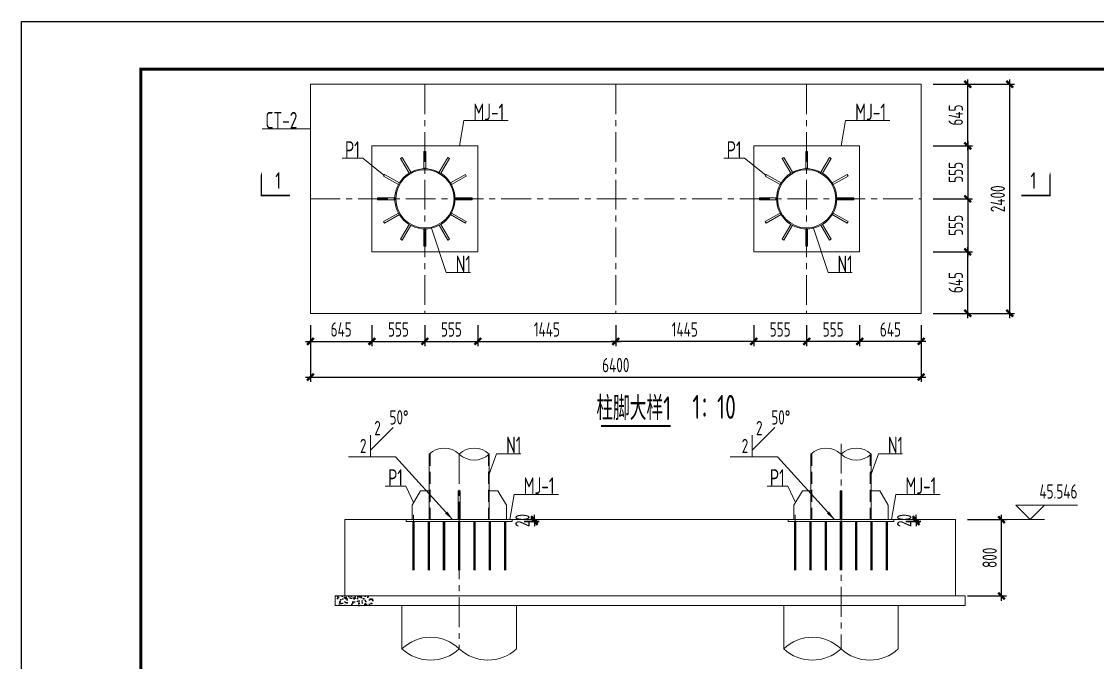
# Model space of a CAD drawing. Extents: x -2876908 to 633791, y -1383861 to 872234.
# Drawn here: x -316553 to -203816, y -549686 to -482523 of the extents above; entities that cross this region are included whole.
import ezdxf
from ezdxf.enums import TextEntityAlignment as Align

# ---------------------------------------------------------------- set-up
doc = ezdxf.new("R2010")
doc.units = 0
doc.header["$LTSCALE"] = 5
doc.header["$MEASUREMENT"] = 0
doc.linetypes.add('CENTER', pattern=[2, 1.25, -0.25, 0.25, -0.25])
doc.linetypes.add('DASHED', pattern=[0.75, 0.5, -0.25])
doc.layers.get('0').update_dxf_attribs({"linetype": 'CONTINUOUS', "lineweight": 25})
doc.layers.get('DEFPOINTS').update_dxf_attribs({"color": 35, "linetype": 'CONTINUOUS', "lineweight": 13})
for name, color, linetype, lineweight in [('1粗实线', 1, 'CONTINUOUS', 30), ('3中心线', 6, 'CENTER', 18), ('4虚线', 2, 'DASHED', 18), ('5标注', 3, 'CONTINUOUS', 15), ('6文本', 7, 'CONTINUOUS', 15), ('8轮廓线', 4, 'CONTINUOUS', 15), ('DIM', 3, 'CONTINUOUS', 0), ('HFZT', 5, 'CONTINUOUS', 15), ('STXT_HF', 7, 'CONTINUOUS', 0), ('THIN', 7, 'CONTINUOUS', 0)]:
    doc.layers.add(name, color=color, linetype=linetype, lineweight=lineweight)
for name, color, linetype in [('M_Dim', 3, 'CONTINUOUS'), ('基础-CT', 6, 'CONTINUOUS'), ('支架', 7, 'CONTINUOUS')]:
    doc.layers.add(name, color=color, linetype=linetype)
doc.styles.get("Standard").update_dxf_attribs({"font": '', "width": 0.7})
doc.styles.add('TSSD_Dimension', font='tssdeng.shx', dxfattribs={"width": 0.7, "bigfont": 'hztxt.shx'})
doc.styles.add('TSSD_Label', font='tssdeng.shx', dxfattribs={"width": 0.7, "bigfont": 'hztxt.shx'})
doc.styles.add('TSSD_NORM', font='tssdeng.shx', dxfattribs={"width": 0.7, "bigfont": 'hztxt.shx'})
doc.styles.get('Standard').set_extended_font_data('SimSun')
doc.dimstyles.new('TSSD_100_100', dxfattribs={"dimtxt": 300, "dimasz": 100, "dimexe": 100, "dimexo": 250, "dimgap": 100, "dimtad": 1, "dimdec": 0, "dimzin": 0, "dimdsep": 46, "dimtxsty": 'TSSD_Dimension', "dimblk": 'ARCHTICK', "dimblk1": 'ARCHTICK', "dimblk2": 'ARCHTICK', "dimcen": 0, "dimdle": 100, "dimclrt": 7, "dimadec": 0, "dimazin": 0, "dimtfac": 1, "dimtdec": 0, "dimtix": 1, "dimtmove": 2, "dimatfit": 3, "dimfxl": 1, "dimtolj": 1, "dimtzin": 0, "dimarcsym": 0})
doc.dimstyles.new('TSSD_LEADER_STYLE_200.0', dxfattribs={"dimtxt": 0.18, "dimasz": 200, "dimexe": 0.18, "dimexo": 0.0625, "dimgap": 0.09, "dimtad": 0, "dimtih": 1, "dimtoh": 1, "dimdec": 4, "dimzin": 0, "dimdsep": 46, "dimtxsty": 'Standard', "dimcen": 0.09, "dimadec": 0, "dimazin": 0, "dimtfac": 1, "dimtdec": 4, "dimtofl": 0, "dimtmove": 0, "dimatfit": 3, "dimfxl": 1, "dimtolj": 1, "dimtzin": 0, "dimarcsym": 0})

# ---------------------------------------------------------------- blocks, each defined once
blk = doc.blocks.new('施工设计图框')
at = {"color": 7, "linetype": 'Continuous'}
blk.add_lwpolyline([(-395.5, -13.5), (-395.5, 283.5), (24.5, 283.5), (24.5, -13.5), (-395.5, -13.5)], dxfattribs=at)
at = {"layer": '1粗实线', "color": 7, "linetype": 'Continuous', "const_width": 0.6}
blk.add_lwpolyline([(-370.5, -3.5), (-370.5, 273.5), (14.5, 273.5), (14.5, -3.5), (-370.5, -3.5)], dxfattribs=at)
at = {"layer": 'HFZT', "color": 2, "style": 'TSSD_NORM', "width": 0.7}
for tag, height, p in [('比例尺', 2.5, (7.25, 17.5)), ('图号', 2.5, (-20.49, 3.5)), ('日期', 2.5, (7.25, 3.5)), ('图名', 4, (-76.24, 0.75))]:
    blk.add_attdef(tag, text='', height=height, dxfattribs=at).set_placement(p, align=Align.MIDDLE)
blk = doc.blocks.new('_ArchTick')
at = {"color": 0, "linetype": 'ByBlock', "const_width": 0.5}
blk.add_lwpolyline([(-0.71, -0.71), (0.71, 0.71)], dxfattribs=at)
blk = doc.blocks.new('*D808')
at = {"layer": 'DEFPOINTS', "color": 0, "transparency": 16777216}
for p in [(-286287, -513101), (-279837, -513101), (-279837, -516041)]:
    blk.add_point(p, dxfattribs=at)
at = {"layer": 'DIM', "color": 0, "lineweight": -2, "transparency": 16777216}
for p, q in [((-286287, -514351), (-286287, -516541)), ((-279837, -514351), (-279837, -516541)), ((-286787, -516041), (-279337, -516041))]:
    blk.add_line(p, q, dxfattribs=at)
at = {"layer": 'DIM', "color": 0, "lineweight": -2, "transparency": 16777216, "xscale": 500, "yscale": 500, "zscale": 500, "rotation": 180}
blk.add_blockref('_ArchTick', (-286287, -516041), dxfattribs=at)
at = {"layer": 'DIM', "color": 0, "lineweight": -2, "transparency": 16777216, "xscale": 500, "yscale": 500, "zscale": 500}
blk.add_blockref('_ArchTick', (-279837, -516041), dxfattribs=at)
at = {"layer": 'DIM', "color": 7, "transparency": 16777216, "insert": (-283062, -514791), "char_height": 1500, "attachment_point": 5, "style": 'TSSD_Dimension'}
blk.add_mtext('\\A1;645', dxfattribs=at)
blk = doc.blocks.new('*D809')
at = {"layer": 'DEFPOINTS', "color": 0, "transparency": 16777216}
for p in [(-268737, -513101), (-254287, -513101), (-254287, -516041)]:
    blk.add_point(p, dxfattribs=at)
at = {"layer": 'DIM', "color": 0, "lineweight": -2, "transparency": 16777216}
for p, q in [((-268737, -514351), (-268737, -516541)), ((-254287, -514351), (-254287, -516541)), ((-269237, -516041), (-253787, -516041))]:
    blk.add_line(p, q, dxfattribs=at)
at = {"layer": 'DIM', "color": 0, "lineweight": -2, "transparency": 16777216, "xscale": 500, "yscale": 500, "zscale": 500, "rotation": 180}
blk.add_blockref('_ArchTick', (-268737, -516041), dxfattribs=at)
at = {"layer": 'DIM', "color": 0, "lineweight": -2, "transparency": 16777216, "xscale": 500, "yscale": 500, "zscale": 500}
blk.add_blockref('_ArchTick', (-254287, -516041), dxfattribs=at)
at = {"layer": 'DIM', "color": 7, "transparency": 16777216, "insert": (-261512, -514791), "char_height": 1500, "attachment_point": 5, "style": 'TSSD_Dimension'}
blk.add_mtext('\\A1;1445', dxfattribs=at)
blk = doc.blocks.new('*D810')
at = {"layer": 'DEFPOINTS', "color": 0, "transparency": 16777216}
for p in [(-222287, -506651), (-217412, -506651), (-222287, -513101)]:
    blk.add_point(p, dxfattribs=at)
at = {"layer": 'DIM', "color": 0, "lineweight": -2, "transparency": 16777216}
for p, q in [((-217412, -513601), (-217412, -506151)), ((-221037, -506651), (-216912, -506651)), ((-221037, -513101), (-216912, -513101))]:
    blk.add_line(p, q, dxfattribs=at)
at = {"layer": 'DIM', "color": 0, "lineweight": -2, "transparency": 16777216, "xscale": 500, "yscale": 500, "zscale": 500}
for p, rotation in [((-217412, -506651), 90), ((-217412, -513101), 270)]:
    blk.add_blockref('_ArchTick', p, dxfattribs=dict(at, rotation=rotation))
at = {"layer": 'DIM', "color": 7, "transparency": 16777216, "insert": (-218662, -509876), "char_height": 1500, "attachment_point": 5, "rotation": 90, "style": 'TSSD_Dimension'}
blk.add_mtext('\\A1;645', dxfattribs=at)
blk = doc.blocks.new('*D811')
at = {"layer": 'DEFPOINTS', "color": 0, "transparency": 16777216}
for p in [(-222287, -489101), (-217412, -489101), (-222287, -495551)]:
    blk.add_point(p, dxfattribs=at)
at = {"layer": 'DIM', "color": 0, "lineweight": -2, "transparency": 16777216}
for p, q in [((-221037, -489101), (-216912, -489101)), ((-217412, -496051), (-217412, -488601)), ((-221037, -495551), (-216912, -495551))]:
    blk.add_line(p, q, dxfattribs=at)
at = {"layer": 'DIM', "color": 0, "lineweight": -2, "transparency": 16777216, "xscale": 500, "yscale": 500, "zscale": 500}
for p, rotation in [((-217412, -489101), 90), ((-217412, -495551), 270)]:
    blk.add_blockref('_ArchTick', p, dxfattribs=dict(at, rotation=rotation))
at = {"layer": 'DIM', "color": 7, "transparency": 16777216, "insert": (-218662, -492326), "char_height": 1500, "attachment_point": 5, "rotation": 90, "style": 'TSSD_Dimension'}
blk.add_mtext('\\A1;645', dxfattribs=at)
blk = doc.blocks.new('*D812')
at = {"layer": 'DEFPOINTS', "color": 0, "transparency": 16777216}
for p in [(-222287, -489101), (-213013, -489101), (-222287, -513101)]:
    blk.add_point(p, dxfattribs=at)
at = {"layer": 'DIM', "color": 0, "lineweight": -2, "transparency": 16777216}
for p, q in [((-221037, -489101), (-212513, -489101)), ((-213013, -513601), (-213013, -488601)), ((-221037, -513101), (-212513, -513101))]:
    blk.add_line(p, q, dxfattribs=at)
at = {"layer": 'DIM', "color": 0, "lineweight": -2, "transparency": 16777216, "xscale": 500, "yscale": 500, "zscale": 500}
for p, rotation in [((-213013, -489101), 90), ((-213013, -513101), 270)]:
    blk.add_blockref('_ArchTick', p, dxfattribs=dict(at, rotation=rotation))
at = {"layer": 'DIM', "color": 7, "transparency": 16777216, "insert": (-214263, -501101), "char_height": 1500, "attachment_point": 5, "rotation": 90, "style": 'TSSD_Dimension'}
blk.add_mtext('\\A1;2400', dxfattribs=at)
blk = doc.blocks.new('*D813')
at = {"layer": 'DEFPOINTS', "color": 0, "transparency": 16777216}
for p in [(-286287, -513101), (-222287, -513101), (-222287, -519773)]:
    blk.add_point(p, dxfattribs=at)
at = {"layer": 'DIM', "color": 0, "lineweight": -2, "transparency": 16777216}
for p, q in [((-286287, -514351), (-286287, -520273)), ((-222287, -514351), (-222287, -520273)), ((-286787, -519773), (-221787, -519773))]:
    blk.add_line(p, q, dxfattribs=at)
at = {"layer": 'DIM', "color": 0, "lineweight": -2, "transparency": 16777216, "xscale": 500, "yscale": 500, "zscale": 500, "rotation": 180}
blk.add_blockref('_ArchTick', (-286287, -519773), dxfattribs=at)
at = {"layer": 'DIM', "color": 0, "lineweight": -2, "transparency": 16777216, "xscale": 500, "yscale": 500, "zscale": 500}
blk.add_blockref('_ArchTick', (-222287, -519773), dxfattribs=at)
at = {"layer": 'DIM', "color": 7, "transparency": 16777216, "insert": (-254287, -518523), "char_height": 1500, "attachment_point": 5, "style": 'TSSD_Dimension'}
blk.add_mtext('\\A1;6400', dxfattribs=at)
blk = doc.blocks.new('*D814')
at = {"layer": 'DEFPOINTS', "color": 0, "transparency": 16777216}
for p in [(-279837, -513101), (-274287, -513101), (-274287, -516041)]:
    blk.add_point(p, dxfattribs=at)
at = {"layer": 'DIM', "color": 0, "lineweight": -2, "transparency": 16777216}
for p, q in [((-279837, -514351), (-279837, -516541)), ((-274287, -514351), (-274287, -516541)), ((-280337, -516041), (-273787, -516041))]:
    blk.add_line(p, q, dxfattribs=at)
at = {"layer": 'DIM', "color": 0, "lineweight": -2, "transparency": 16777216, "xscale": 500, "yscale": 500, "zscale": 500, "rotation": 180}
blk.add_blockref('_ArchTick', (-279837, -516041), dxfattribs=at)
at = {"layer": 'DIM', "color": 0, "lineweight": -2, "transparency": 16777216, "xscale": 500, "yscale": 500, "zscale": 500}
blk.add_blockref('_ArchTick', (-274287, -516041), dxfattribs=at)
at = {"layer": 'DIM', "color": 7, "transparency": 16777216, "insert": (-277062, -514791), "char_height": 1500, "attachment_point": 5, "style": 'TSSD_Dimension'}
blk.add_mtext('\\A1;555', dxfattribs=at)
blk = doc.blocks.new('*D815')
at = {"layer": 'DEFPOINTS', "color": 0, "transparency": 16777216}
for p in [(-274287, -513101), (-268737, -513101), (-268737, -516041)]:
    blk.add_point(p, dxfattribs=at)
at = {"layer": 'DIM', "color": 0, "lineweight": -2, "transparency": 16777216}
for p, q in [((-274287, -514351), (-274287, -516541)), ((-268737, -514351), (-268737, -516541)), ((-274787, -516041), (-268237, -516041))]:
    blk.add_line(p, q, dxfattribs=at)
at = {"layer": 'DIM', "color": 0, "lineweight": -2, "transparency": 16777216, "xscale": 500, "yscale": 500, "zscale": 500, "rotation": 180}
blk.add_blockref('_ArchTick', (-274287, -516041), dxfattribs=at)
at = {"layer": 'DIM', "color": 0, "lineweight": -2, "transparency": 16777216, "xscale": 500, "yscale": 500, "zscale": 500}
blk.add_blockref('_ArchTick', (-268737, -516041), dxfattribs=at)
at = {"layer": 'DIM', "color": 7, "transparency": 16777216, "insert": (-271512, -514791), "char_height": 1500, "attachment_point": 5, "style": 'TSSD_Dimension'}
blk.add_mtext('\\A1;555', dxfattribs=at)
blk = doc.blocks.new('*D816')
at = {"layer": 'DEFPOINTS', "color": 0, "transparency": 16777216}
for p in [(-222287, -495551), (-222287, -501101), (-217412, -501101)]:
    blk.add_point(p, dxfattribs=at)
at = {"layer": 'DIM', "color": 0, "lineweight": -2, "transparency": 16777216}
for p, q in [((-221037, -495551), (-216912, -495551)), ((-217412, -495051), (-217412, -501601)), ((-221037, -501101), (-216912, -501101))]:
    blk.add_line(p, q, dxfattribs=at)
at = {"layer": 'DIM', "color": 0, "lineweight": -2, "transparency": 16777216, "xscale": 500, "yscale": 500, "zscale": 500}
for p, rotation in [((-217412, -495551), 90), ((-217412, -501101), 270)]:
    blk.add_blockref('_ArchTick', p, dxfattribs=dict(at, rotation=rotation))
at = {"layer": 'DIM', "color": 7, "transparency": 16777216, "insert": (-218662, -498326), "char_height": 1500, "attachment_point": 5, "rotation": 90, "style": 'TSSD_Dimension'}
blk.add_mtext('\\A1;555', dxfattribs=at)
blk = doc.blocks.new('*D817')
at = {"layer": 'DEFPOINTS', "color": 0, "transparency": 16777216}
for p in [(-222287, -501101), (-222287, -506651), (-217412, -506651)]:
    blk.add_point(p, dxfattribs=at)
at = {"layer": 'DIM', "color": 0, "lineweight": -2, "transparency": 16777216}
for p, q in [((-221037, -501101), (-216912, -501101)), ((-217412, -500601), (-217412, -507151)), ((-221037, -506651), (-216912, -506651))]:
    blk.add_line(p, q, dxfattribs=at)
at = {"layer": 'DIM', "color": 0, "lineweight": -2, "transparency": 16777216, "xscale": 500, "yscale": 500, "zscale": 500}
for p, rotation in [((-217412, -501101), 90), ((-217412, -506651), 270)]:
    blk.add_blockref('_ArchTick', p, dxfattribs=dict(at, rotation=rotation))
at = {"layer": 'DIM', "color": 7, "transparency": 16777216, "insert": (-218662, -503876), "char_height": 1500, "attachment_point": 5, "rotation": 90, "style": 'TSSD_Dimension'}
blk.add_mtext('\\A1;555', dxfattribs=at)
blk = doc.blocks.new('*D818')
at = {"layer": 'DEFPOINTS', "color": 0, "transparency": 16777216}
for p in [(-228737, -513101), (-222287, -513101), (-228737, -516041)]:
    blk.add_point(p, dxfattribs=at)
at = {"layer": 'DIM', "color": 0, "lineweight": -2, "transparency": 16777216}
for p, q in [((-228737, -514351), (-228737, -516541)), ((-222287, -514351), (-222287, -516541)), ((-221787, -516041), (-229237, -516041))]:
    blk.add_line(p, q, dxfattribs=at)
at = {"layer": 'DIM', "color": 0, "lineweight": -2, "transparency": 16777216, "xscale": 500, "yscale": 500, "zscale": 500, "rotation": 180}
blk.add_blockref('_ArchTick', (-228737, -516041), dxfattribs=at)
at = {"layer": 'DIM', "color": 0, "lineweight": -2, "transparency": 16777216, "xscale": 500, "yscale": 500, "zscale": 500}
blk.add_blockref('_ArchTick', (-222287, -516041), dxfattribs=at)
at = {"layer": 'DIM', "color": 7, "transparency": 16777216, "insert": (-225512, -514791), "char_height": 1500, "attachment_point": 5, "style": 'TSSD_Dimension'}
blk.add_mtext('\\A1;645', dxfattribs=at)
blk = doc.blocks.new('*D819')
at = {"layer": 'DEFPOINTS', "color": 0, "transparency": 16777216}
for p in [(-254287, -513101), (-239837, -513101), (-254287, -516041)]:
    blk.add_point(p, dxfattribs=at)
at = {"layer": 'DIM', "color": 0, "lineweight": -2, "transparency": 16777216}
for p, q in [((-254287, -514351), (-254287, -516541)), ((-239837, -514351), (-239837, -516541)), ((-239337, -516041), (-254787, -516041))]:
    blk.add_line(p, q, dxfattribs=at)
at = {"layer": 'DIM', "color": 0, "lineweight": -2, "transparency": 16777216, "xscale": 500, "yscale": 500, "zscale": 500, "rotation": 180}
blk.add_blockref('_ArchTick', (-254287, -516041), dxfattribs=at)
at = {"layer": 'DIM', "color": 0, "lineweight": -2, "transparency": 16777216, "xscale": 500, "yscale": 500, "zscale": 500}
blk.add_blockref('_ArchTick', (-239837, -516041), dxfattribs=at)
at = {"layer": 'DIM', "color": 7, "transparency": 16777216, "insert": (-247062, -514791), "char_height": 1500, "attachment_point": 5, "style": 'TSSD_Dimension'}
blk.add_mtext('\\A1;1445', dxfattribs=at)
blk = doc.blocks.new('*D820')
at = {"layer": 'DEFPOINTS', "color": 0, "transparency": 16777216}
for p in [(-234287, -513101), (-228737, -513101), (-234287, -516041)]:
    blk.add_point(p, dxfattribs=at)
at = {"layer": 'DIM', "color": 0, "lineweight": -2, "transparency": 16777216}
for p, q in [((-234287, -514351), (-234287, -516541)), ((-228737, -514351), (-228737, -516541)), ((-228237, -516041), (-234787, -516041))]:
    blk.add_line(p, q, dxfattribs=at)
at = {"layer": 'DIM', "color": 0, "lineweight": -2, "transparency": 16777216, "xscale": 500, "yscale": 500, "zscale": 500, "rotation": 180}
blk.add_blockref('_ArchTick', (-234287, -516041), dxfattribs=at)
at = {"layer": 'DIM', "color": 0, "lineweight": -2, "transparency": 16777216, "xscale": 500, "yscale": 500, "zscale": 500}
blk.add_blockref('_ArchTick', (-228737, -516041), dxfattribs=at)
at = {"layer": 'DIM', "color": 7, "transparency": 16777216, "insert": (-231512, -514791), "char_height": 1500, "attachment_point": 5, "style": 'TSSD_Dimension'}
blk.add_mtext('\\A1;555', dxfattribs=at)
blk = doc.blocks.new('*D821')
at = {"layer": 'DEFPOINTS', "color": 0, "transparency": 16777216}
for p in [(-239837, -513101), (-234287, -513101), (-239837, -516041)]:
    blk.add_point(p, dxfattribs=at)
at = {"layer": 'DIM', "color": 0, "lineweight": -2, "transparency": 16777216}
for p, q in [((-239837, -514351), (-239837, -516541)), ((-234287, -514351), (-234287, -516541)), ((-233787, -516041), (-240337, -516041))]:
    blk.add_line(p, q, dxfattribs=at)
at = {"layer": 'DIM', "color": 0, "lineweight": -2, "transparency": 16777216, "xscale": 500, "yscale": 500, "zscale": 500, "rotation": 180}
blk.add_blockref('_ArchTick', (-239837, -516041), dxfattribs=at)
at = {"layer": 'DIM', "color": 0, "lineweight": -2, "transparency": 16777216, "xscale": 500, "yscale": 500, "zscale": 500}
blk.add_blockref('_ArchTick', (-234287, -516041), dxfattribs=at)
at = {"layer": 'DIM', "color": 7, "transparency": 16777216, "insert": (-237062, -514791), "char_height": 1500, "attachment_point": 5, "style": 'TSSD_Dimension'}
blk.add_mtext('\\A1;555', dxfattribs=at)
blk = doc.blocks.new('*U822')
at = {"layer": '8轮廓线'}
for p, q in [((-100, 901), (-100, -901)), ((100, 901), (-100, 901)), ((100, 901), (100, -901))]:
    blk.add_line(p, q, dxfattribs=at)
blk = doc.blocks.new('*U823')
at = {"layer": '5标注', "color": 0, "linetype": 'ByBlock', "lineweight": -2, "transparency": 16777216}
for p, rotation in [((-276183, -501349), 30), ((-272134, -501349), 329.9999999999999), ((-277665, -502831), 59.99999999999999), ((-270652, -502831), 300.0000000000001), ((-278207, -504856), 90), ((-270109, -504856), 270), ((-277665, -506880), 120), ((-270652, -506880), 240), ((-276183, -508362), 150), ((-274158, -508905), 180), ((-272134, -508362), 209.9999999999999)]:
    blk.add_blockref('*U822', p, dxfattribs=dict(at, rotation=rotation))
blk.add_blockref('*U822', (-274158, -500807), dxfattribs=at)
blk = doc.blocks.new('*U824')
at = {"layer": '8轮廓线'}
for p, q in [((-100, 901), (-100, -901)), ((100, 901), (-100, 901)), ((100, 901), (100, -901))]:
    blk.add_line(p, q, dxfattribs=at)
blk = doc.blocks.new('*U825')
at = {"layer": '5标注', "color": 0, "linetype": 'ByBlock', "lineweight": -2, "transparency": 16777216}
for p, rotation in [((-276183, -501349), 30), ((-272134, -501349), 329.9999999999999), ((-277665, -502831), 59.99999999999999), ((-270652, -502831), 300.0000000000001), ((-278207, -504856), 90), ((-270109, -504856), 270), ((-277665, -506880), 120), ((-270652, -506880), 240), ((-276183, -508362), 150), ((-274158, -508905), 180), ((-272134, -508362), 209.9999999999999)]:
    blk.add_blockref('*U824', p, dxfattribs=dict(at, rotation=rotation))
blk.add_blockref('*U824', (-274158, -500807), dxfattribs=at)
blk = doc.blocks.new('*D826')
at = {"layer": 'DEFPOINTS', "color": 0, "transparency": 16777216}
for p in [(-218687, -534715), (-213864, -534715), (-218687, -542715)]:
    blk.add_point(p, dxfattribs=at)
at = {"layer": 'DIM', "color": 0, "lineweight": -2, "transparency": 16777216}
for p, q in [((-213864, -543215), (-213864, -534215)), ((-217437, -534715), (-213364, -534715)), ((-217437, -542715), (-213364, -542715))]:
    blk.add_line(p, q, dxfattribs=at)
at = {"layer": 'DIM', "color": 0, "lineweight": -2, "transparency": 16777216, "xscale": 500, "yscale": 500, "zscale": 500}
for p, rotation in [((-213864, -534715), 90), ((-213864, -542715), 270)]:
    blk.add_blockref('_ArchTick', p, dxfattribs=dict(at, rotation=rotation))
at = {"layer": 'DIM', "color": 7, "transparency": 16777216, "insert": (-215114, -538715), "char_height": 1500, "attachment_point": 5, "rotation": 90, "style": 'TSSD_Dimension'}
blk.add_mtext('\\A1;800', dxfattribs=at)
blk = doc.blocks.new('*D827')
at = {"layer": 'DEFPOINTS', "color": 0, "transparency": 16777216}
for p in [(-265137, -534715), (-265137, -534915), (-262819, -534715)]:
    blk.add_point(p, dxfattribs=at)
at = {"layer": 'DIM', "color": 0, "lineweight": -2, "transparency": 16777216}
for p, q in [((-262819, -534715), (-262819, -534215)), ((-263887, -534715), (-262319, -534715)), ((-263887, -534915), (-262319, -534915)), ((-262819, -534915), (-262819, -534715)), ((-262819, -534915), (-262819, -535415))]:
    blk.add_line(p, q, dxfattribs=at)
at = {"layer": 'DIM', "color": 0, "lineweight": -2, "transparency": 16777216, "xscale": 500, "yscale": 500, "zscale": 500}
for p, rotation in [((-262819, -534715), 270), ((-262819, -534915), 90)]:
    blk.add_blockref('_ArchTick', p, dxfattribs=dict(at, rotation=rotation))
at = {"layer": 'DIM', "color": 7, "transparency": 16777216, "insert": (-264069, -534815), "char_height": 1500, "attachment_point": 5, "rotation": 90, "style": 'TSSD_Dimension'}
blk.add_mtext('\\A1;20', dxfattribs=at)
blk = doc.blocks.new('_WELD008')
at = {"color": 0, "linetype": 'ByBlock'}
for p, q in [((0, 0.3), (1.061, 1.361)), ((0, 0), (0, 1))]:
    blk.add_line(p, q, dxfattribs=at)
for tag, p in [('C', (1.286, 1.416)), ('B', (0.288, 0.856)), ('A', (-0.303, -0.009))]:
    blk.add_attdef(tag, text='', height=0.8, dxfattribs=at).set_placement(p, align=Align.CENTER)
blk = doc.blocks.new('*D828')
at = {"layer": 'DEFPOINTS', "color": 0, "transparency": 16777216}
for p in [(-225137, -534715), (-225137, -534915), (-222819, -534715)]:
    blk.add_point(p, dxfattribs=at)
at = {"layer": 'DIM', "color": 0, "lineweight": -2, "transparency": 16777216}
for p, q in [((-222819, -534715), (-222819, -534215)), ((-223887, -534715), (-222319, -534715)), ((-223887, -534915), (-222319, -534915)), ((-222819, -534915), (-222819, -534715)), ((-222819, -534915), (-222819, -535415))]:
    blk.add_line(p, q, dxfattribs=at)
at = {"layer": 'DIM', "color": 0, "lineweight": -2, "transparency": 16777216, "xscale": 500, "yscale": 500, "zscale": 500}
for p, rotation in [((-222819, -534715), 270), ((-222819, -534915), 90)]:
    blk.add_blockref('_ArchTick', p, dxfattribs=dict(at, rotation=rotation))
at = {"layer": 'DIM', "color": 7, "transparency": 16777216, "insert": (-224069, -534815), "char_height": 1500, "attachment_point": 5, "rotation": 90, "style": 'TSSD_Dimension'}
blk.add_mtext('\\A1;20', dxfattribs=at)

msp = doc.modelspace()

# ---------------------------------------------------------------- hatches: boundary and pattern name
at = {"layer": '基础-CT', "ltscale": 10}
h = msp.add_hatch(dxfattribs=at)
h.set_pattern_fill('CONCRETE', color=4, scale=125)
h.set_pattern_definition([(50, (-27459005.34, -2481594.9), (896.575228, -78.440169), [93.75, -1031.25]), (355, (-27459005.3, -2481594.9), (-173.439167, 940.240167), [75, -825]), (100.4514, (-27458930.6, -2481601.4), (723.136727, 861.799428), [79.675238, -876.42764]), (46.1842, (-27459005.3, -2481344.9), (1334.05131, -206.89877), [140.625, -1546.875]), (96.6356, (-27458894.2, -2481362.1), (1168.32838, 1217.64734), [119.51286, -1314.64125]), (351.1842, (-27459005.3, -2481344.9), (1168.32743, 1217.64825), [112.5, -1237.5]), (21, (-27458880.34, -2481407.4), (746.133815, -503.273613), [93.75, -1031.25]), (326, (-27458880.3, -2481407.4), (304.144165, 906.437556), [75, -825]), (71.4514, (-27458818.2, -2481449.3), (1050.278286, 403.16312), [79.675238, -876.42764]), (37.5, (-27459005.34, -2481594.87), (15.199819, 416.1173173), [0, -815, 0, -837.5, 0, -828.125]), (7.5, (-27459005.34, -2481594.87), (328.836922, 493.01464), [0, -477.5, 0, -796.25, 0, -315.625]), (327.5, (-27459284.1, -2481594.87), (667.2780452, -28.1935897), [0, -312.5, 0, -975, 0, -1293.75]), (317.5, (-27459409.1, -2481594.87), (728.982712, 125.131228), [0, -406.25, 0, -647.5, 0, -918.75])])
h.paths.add_polyline_path([(-282687.082, -542714.929), (-283687.082, -542714.929), (-283687.082, -543714.929), (-279687.082, -543714.929), (-279687.082, -542714.929)])

# ---------------------------------------------------------------- linework, layer by layer
at = {"layer": '3中心线', "ltscale": 500}
for p, q in [((-274287.325, -489101.446), (-274287.325, -513101.446)), ((-254287.325, -489101.446), (-254287.325, -513101.446)), ((-234287.325, -489101.446), (-234287.325, -513101.446)), ((-286287.325, -501101.446), (-222287.325, -501101.446)), ((-230687.082, -526760.841), (-230687.082, -548241.825)), ((-270687.082, -527847.845), (-270687.082, -548241.825))]:
    msp.add_line(p, q, dxfattribs=at)
at = {"layer": '4虚线', "ltscale": 500}
for p, q in [((-273737.082, -534714.929), (-273737.082, -527758.067)), ((-267637.082, -534714.929), (-267637.082, -527937.622)), ((-233737.082, -534714.929), (-233737.082, -527758.067)), ((-227637.082, -534714.929), (-227637.082, -527937.622))]:
    msp.add_line(p, q, dxfattribs=at)
at = {"layer": '5标注'}
for p, q in [((-291353.455, -493775.736), (-286287.325, -493775.736)), ((-270660.731, -495551.446), (-270203.458, -492903.846)), ((-270203.458, -492903.846), (-265564.74, -492903.846)), ((-230660.731, -495551.446), (-230203.458, -492903.846)), ((-230203.458, -492903.846), (-225564.74, -492903.846)), ((-282958.189, -496850.564), (-280788.188, -496850.564)), ((-280788.188, -496850.564), (-278573.859, -498626.615)), ((-242958.189, -496850.564), (-240788.188, -496850.564)), ((-240788.188, -496850.564), (-238573.859, -498626.615)), ((-273585.653, -504172.302), (-272046.964, -508837.19)), ((-233585.653, -504172.302), (-232046.964, -508837.19)), ((-272046.964, -508837.19), (-269520.935, -508837.19)), ((-232046.964, -508837.19), (-229520.935, -508837.19)), ((-267537.082, -529951.845), (-266767.908, -527811.156)), ((-266767.908, -527811.156), (-264241.878, -527811.156)), ((-227537.082, -529951.845), (-226767.908, -527811.156)), ((-226767.908, -527811.156), (-224241.878, -527811.156)), ((-278440.186, -531217.811), (-276270.186, -531217.811)), ((-276270.186, -531217.811), (-275465.136, -532928.351)), ((-273837.082, -531714.929), (-273837.082, -534714.929)), ((-265391.12, -534714.929), (-264933.848, -532067.33)), ((-264933.848, -532067.33), (-260295.13, -532067.33)), ((-238440.186, -531217.811), (-236270.186, -531217.811)), ((-236270.186, -531217.811), (-235465.136, -532928.351)), ((-233837.082, -531714.929), (-233837.082, -534714.929)), ((-225391.12, -534714.929), (-224933.848, -532067.33)), ((-224933.848, -532067.33), (-220295.13, -532067.33)), ((-275487.082, -534203.163), (-275487.082, -537119.98)), ((-235487.082, -534203.163), (-235487.082, -537119.98))]:
    msp.add_line(p, q, dxfattribs=at)
at = {"layer": '5标注', "flags": 128}
for points in [[(-288416.611, -500757.334, 150, 150, 0), (-291416.611, -500757.334, 150, 150, 0), (-291416.611, -499257.334, 350, 0, 0), (-291416.611, -498257.334, 0, 0, 0)], [(-211779.445, -500757.334, 150, 150, 0), (-208779.445, -500757.334, 150, 150, 0), (-208779.445, -499257.334, 350, 0, 0), (-208779.445, -498257.334, 0, 0, 0)]]:
    msp.add_lwpolyline(points, format="xyseb", dxfattribs=at)
at = {"layer": '8轮廓线'}
for p, q in [((-273837.082, -534714.929), (-273837.082, -527847.845)), ((-267537.082, -534714.929), (-267537.082, -527847.845)), ((-233837.082, -534714.929), (-233837.082, -527847.845)), ((-227537.082, -534714.929), (-227537.082, -527847.845)), ((-275637.082, -533214.929), (-274737.082, -531714.929)), ((-274737.082, -531714.929), (-273837.082, -531714.929)), ((-270787.082, -531714.929), (-270787.082, -534714.929)), ((-270787.082, -531714.929), (-270587.082, -531714.929)), ((-270587.082, -531714.929), (-270587.082, -534714.929)), ((-266637.082, -531714.929), (-267537.082, -531714.929)), ((-267537.082, -531714.929), (-267537.082, -534714.929)), ((-265737.082, -533214.929), (-266637.082, -531714.929)), ((-235637.082, -533214.929), (-234737.082, -531714.929)), ((-234737.082, -531714.929), (-233837.082, -531714.929)), ((-230787.082, -531714.929), (-230787.082, -534714.929)), ((-230787.082, -531714.929), (-230587.082, -531714.929)), ((-230587.082, -531714.929), (-230587.082, -534714.929)), ((-226637.082, -531714.929), (-227537.082, -531714.929)), ((-227537.082, -531714.929), (-227537.082, -534714.929)), ((-225737.082, -533214.929), (-226637.082, -531714.929)), ((-275637.082, -534714.929), (-275637.082, -533214.929)), ((-265737.082, -534714.929), (-265737.082, -533214.929)), ((-235637.082, -534714.929), (-235637.082, -533214.929)), ((-225737.082, -534714.929), (-225737.082, -533214.929)), ((-218687.082, -534714.929), (-282687.082, -534714.929)), ((-282687.082, -534714.929), (-282687.082, -542714.929)), ((-275637.082, -534714.929), (-273835.832, -534714.929)), ((-265737.082, -534714.929), (-267538.333, -534714.929)), ((-235637.082, -534714.929), (-233835.832, -534714.929)), ((-225737.082, -534714.929), (-227538.333, -534714.929)), ((-218687.082, -542714.929), (-218687.082, -534714.929)), ((-283687.082, -542714.929), (-217687.082, -542714.929)), ((-283687.082, -542714.929), (-283687.082, -543714.929)), ((-217687.082, -543714.929), (-217687.082, -542714.929)), ((-283687.082, -543714.929), (-217687.082, -543714.929)), ((-276687.082, -548241.825), (-276687.082, -543714.929)), ((-264687.082, -548241.825), (-264687.082, -543714.929)), ((-236687.082, -548241.825), (-236687.082, -543714.929)), ((-224687.082, -548241.825), (-224687.082, -543714.929))]:
    msp.add_line(p, q, dxfattribs=at)
for points in [[(-286287.325, -513101.446), (-286287.325, -489101.446), (-222287.325, -489101.446), (-222287.325, -513101.446)], [(-279837.325, -495551.446), (-268737.325, -495551.446), (-268737.325, -506651.446), (-279837.325, -506651.446)], [(-239837.325, -495551.446), (-228737.325, -495551.446), (-228737.325, -506651.446), (-239837.325, -506651.446)], [(-276237.082, -534714.929), (-265137.082, -534714.929), (-265137.082, -534914.929), (-276237.082, -534914.929)], [(-236237.082, -534714.929), (-225137.082, -534714.929), (-225137.082, -534914.929), (-236237.082, -534914.929)]]:
    msp.add_lwpolyline(points, close=True, dxfattribs=at)
for points in [[(-270687.082, -548241.825, -0.4), (-276687.082, -548241.825, -0.4), (-270687.082, -548241.825, 0.4), (-264687.082, -548241.825, 0.4)], [(-230687.082, -548241.825, -0.4), (-236687.082, -548241.825, -0.4), (-230687.082, -548241.825, 0.4), (-224687.082, -548241.825, 0.4)]]:
    msp.add_lwpolyline(points, format="xyb", dxfattribs=at)
for centre, radius in [((-274287.325, -501101.446), 3150), ((-274287.325, -501101.446), 3050), ((-234287.325, -501101.446), 3150), ((-234287.325, -501101.446), 3050)]:
    msp.add_circle(centre, radius, dxfattribs=at)
at = {"layer": 'M_Dim'}
msp.add_lwpolyline([(-255849.068, -524913.524, 200, 200, 0), (-248533.323, -524913.524, 200, 200, 0)], format="xyseb", dxfattribs=at)
at = {"layer": 'STXT_HF'}
for p, q in [((-277357.144, -528125.555), (-282293.46, -528125.555)), ((-237357.144, -528125.555), (-242293.46, -528125.555))]:
    msp.add_line(p, q, dxfattribs=at)
at = {"layer": 'THIN'}
for p, q in [((-210882.367, -534714.929), (-212382.367, -533214.929)), ((-212382.367, -533214.929), (-209382.367, -533214.929)), ((-210882.367, -534714.929), (-209382.367, -533214.929)), ((-209382.367, -533214.929), (-205916.021, -533214.929)), ((-213363.766, -534714.929), (-209382.367, -534714.929))]:
    msp.add_line(p, q, dxfattribs=at)
for points in [[(-273837.082, -527847.845, -0.4), (-270687.082, -527847.845, 0.4), (-267537.082, -527847.845, 0.4), (-270687.082, -527847.845, -0.4)], [(-233837.082, -527847.845, -0.4), (-230687.082, -527847.845, 0.4), (-227537.082, -527847.845, 0.4), (-230687.082, -527847.845, -0.4)]]:
    msp.add_lwpolyline(points, format="xyb", dxfattribs=at)
at = {"layer": '支架', "color": 1, "const_width": 250}
for points in [[(-275487.082, -534914.929), (-275487.082, -540014.929)], [(-273887.082, -534914.929), (-273887.082, -540014.929)], [(-272287.082, -534914.929), (-272287.082, -540014.929)], [(-270687.082, -534914.929), (-270687.082, -540014.929)], [(-269087.082, -534914.929), (-269087.082, -540014.929)], [(-267487.082, -534914.929), (-267487.082, -540014.929)], [(-265887.082, -534914.929), (-265887.082, -540014.929)], [(-235487.082, -534914.929), (-235487.082, -540014.929)], [(-233887.082, -534914.929), (-233887.082, -540014.929)], [(-232287.082, -534914.929), (-232287.082, -540014.929)], [(-230687.082, -534914.929), (-230687.082, -540014.929)], [(-229087.082, -534914.929), (-229087.082, -540014.929)], [(-227487.082, -534914.929), (-227487.082, -540014.929)], [(-225887.082, -534914.929), (-225887.082, -540014.929)]]:
    msp.add_lwpolyline(points, dxfattribs=at)

# ---------------------------------------------------------------- block references
at = {"xscale": 500, "yscale": 500, "zscale": 500}
msp.add_blockref('施工设计图框', (-118800.389, -624273.382), dxfattribs=at)
at = {"layer": '5标注'}
for name, p in [('*U823', (-129.065, 3754.305)), ('*U825', (39870.935, 3754.305))]:
    msp.add_blockref(name, p, dxfattribs=at)
at = {"layer": 'STXT_HF'}
ref = msp.add_blockref('_WELD008', (-279999.686, -528125.555), dxfattribs=dict(at, xscale=2250, yscale=2250, zscale=2250))
ref.add_attrib('2', '2', dxfattribs={"height": 1500, "style": 'TSSD_Label', "width": 0.7}).set_placement((-279249.686, -525125.555), align=Align.MIDDLE_CENTER)
ref.add_attrib('2', '2', dxfattribs={"height": 1500, "style": 'TSSD_Label', "width": 0.7}).set_placement((-280749.686, -527000.555), align=Align.MIDDLE_CENTER)
ref.add_attrib('50%%d', '50%%d', dxfattribs={"height": 1500, "style": 'TSSD_Label', "width": 0.7}).set_placement((-276999.686, -524000.555), align=Align.MIDDLE_CENTER)
ref = msp.add_blockref('_WELD008', (-239999.686, -528125.555), dxfattribs=dict(at, xscale=2250, yscale=2250, zscale=2250))
ref.add_attrib('2', '2', dxfattribs={"height": 1500, "style": 'TSSD_Label', "width": 0.7}).set_placement((-239249.686, -525125.555), align=Align.MIDDLE_CENTER)
ref.add_attrib('2', '2', dxfattribs={"height": 1500, "style": 'TSSD_Label', "width": 0.7}).set_placement((-240749.686, -527000.555), align=Align.MIDDLE_CENTER)
ref.add_attrib('50%%d', '50%%d', dxfattribs={"height": 1500, "style": 'TSSD_Label', "width": 0.7}).set_placement((-236999.686, -524000.555), align=Align.MIDDLE_CENTER)

# ---------------------------------------------------------------- texts
at = {"layer": '5标注', "color": 7, "char_height": 1750, "attachment_point": 7, "style": 'TSSD_NORM'}
for s, insert in [('MJ-1', (-269208.274, -492871.346)), ('MJ-1', (-229208.274, -492871.346)), ('CT-2', (-291000.708, -493743.236)), ('P1', (-282657.579, -496818.064)), ('P1', (-242657.579, -496818.064)), ('N1', (-271051.78, -508804.69)), ('N1', (-231051.78, -508804.69)), ('N1', (-265772.724, -527778.656)), ('N1', (-225772.724, -527778.656)), ('P1', (-278139.576, -531185.311)), ('P1', (-238139.576, -531185.311)), ('MJ-1', (-263938.663, -532034.83)), ('MJ-1', (-223938.663, -532034.83))]:
    msp.add_mtext(s, dxfattribs=dict(at, insert=insert))
at = {"layer": '6文本', "style": 'TSSD_NORM', "width": 0.7}
for p in [(-289666.611, -499190.026), (-210529.445, -499190.026)]:
    msp.add_text('1', height=1750, dxfattribs=at).set_placement(p, align=Align.MIDDLE_CENTER)
for s, p in [('柱脚大样1', (-252405.822, -522910.319)), ('1：10', (-243977.451, -522910.319))]:
    msp.add_text(s, height=2500, dxfattribs=at).set_placement(p, align=Align.MIDDLE)
at = {"layer": 'DIM', "color": 7, "style": 'TSSD_Dimension', "width": 0.7}
msp.add_text('45.546', height=1500, dxfattribs=at).set_placement((-205916.021, -532964.929), align=Align.BOTTOM_RIGHT)

# ---------------------------------------------------------------- dimensions: what is measured, and where the dimension line sits
at = {"layer": 'DIM'}
for base, p1, p2, angle, picture, middle in [((-217411.857, -489101.446), (-222287.325, -495551.446), (-222287.325, -489101.446), 90, '*D811', (-218661.857, -492326.446)), ((-213012.98, -489101.446), (-222287.325, -513101.446), (-222287.325, -489101.446), 90, '*D812', (-214262.98, -501101.446)), ((-217411.857, -501101.446), (-222287.325, -495551.446), (-222287.325, -501101.446), 90, '*D816', (-218661.857, -498326.446)), ((-217411.857, -506651.446), (-222287.325, -501101.446), (-222287.325, -506651.446), 90, '*D817', (-218661.857, -503876.446)), ((-217411.857, -506651.446), (-222287.325, -513101.446), (-222287.325, -506651.446), 90, '*D810', (-218661.857, -509876.446)), ((-254287.325, -516041.218), (-239837.325, -513101.446), (-254287.325, -513101.446), 180, '*D819', (-247062.325, -514791.218)), ((-239837.325, -516041.218), (-234287.325, -513101.446), (-239837.325, -513101.446), 180, '*D821', (-237062.325, -514791.218)), ((-234287.325, -516041.218), (-228737.325, -513101.446), (-234287.325, -513101.446), 180, '*D820', (-231512.325, -514791.218)), ((-228737.325, -516041.218), (-222287.325, -513101.446), (-228737.325, -513101.446), 180, '*D818', (-225512.325, -514791.218)), ((-262819.338, -534714.929), (-265137.082, -534914.929), (-265137.082, -534714.929), 90, '*D827', (-264069.338, -534814.929)), ((-222819.338, -534714.929), (-225137.082, -534914.929), (-225137.082, -534714.929), 90, '*D828', (-224069.338, -534814.929)), ((-213863.766, -534714.929), (-218687.082, -542714.929), (-218687.082, -534714.929), 90, '*D826', (-215113.766, -538714.929))]:
    dim = msp.add_linear_dim(base=base, p1=p1, p2=p2, angle=angle, dimstyle='TSSD_100_100', override={"dimtxt": 1500, "dimasz": 500, "dimexe": 500, "dimexo": 1250, "dimgap": 500, "dimlfac": 0.1, "dimdle": 500}, dxfattribs=at)
    dim.commit()
    dim.dimension.update_dxf_attribs({"geometry": picture, "text_midpoint": middle})
for base, p1, p2, picture, middle in [((-279837.325, -516041.218), (-286287.325, -513101.446), (-279837.325, -513101.446), '*D808', (-283062.325, -514791.218)), ((-222287.325, -519773.24), (-286287.325, -513101.446), (-222287.325, -513101.446), '*D813', (-254287.325, -518523.24)), ((-274287.325, -516041.218), (-279837.325, -513101.446), (-274287.325, -513101.446), '*D814', (-277062.325, -514791.218)), ((-268737.325, -516041.218), (-274287.325, -513101.446), (-268737.325, -513101.446), '*D815', (-271512.325, -514791.218)), ((-254287.325, -516041.218), (-268737.325, -513101.446), (-254287.325, -513101.446), '*D809', (-261512.325, -514791.218))]:
    dim = msp.add_linear_dim(base=base, p1=p1, p2=p2, dimstyle='TSSD_100_100', override={"dimtxt": 1500, "dimasz": 500, "dimexe": 500, "dimexo": 1250, "dimgap": 500, "dimlfac": 0.1, "dimdle": 500}, dxfattribs=at)
    dim.commit()
    dim.dimension.update_dxf_attribs({"geometry": picture, "text_midpoint": middle})

# ---------------------------------------------------------------- leaders
at = {"layer": 'STXT_HF'}
for points in [[(-271382.186, -534714.929), (-277357.144, -528125.555)], [(-231382.186, -534714.929), (-237357.144, -528125.555)]]:
    msp.add_leader(points, dimstyle='TSSD_LEADER_STYLE_200.0', override={"dimasz": 1000}, dxfattribs=at)

doc.saveas('drawing.dxf')
